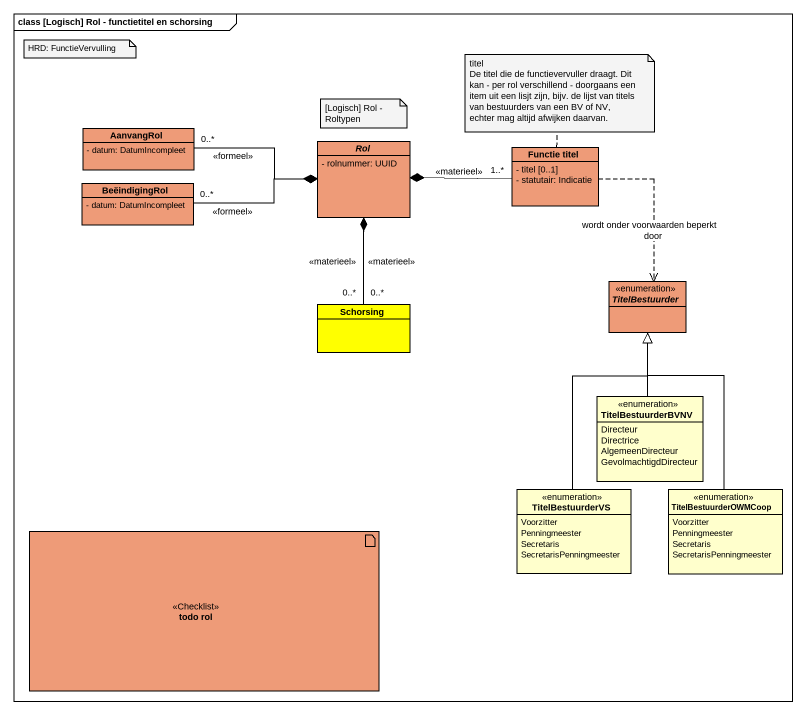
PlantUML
@startuml
mainframe class [Logisch] Rol - functietitel en schorsing
allowmixing
hide circle
hide empty members
skinparam classAttributeIconSize 0
class AanvangRol #EE9B78 {
  - datum: DatumIncompleet
}
abstract class Rol #EE9B78 {
  - rolnummer: UUID
}
class "Functie titel" as Functie_titel #EE9B78 {
  - titel [0..1]
  - statutair: Indicatie
}
class BeëindigingRol #EE9B78 {
  - datum: DatumIncompleet
}
enum TitelBestuurder #EE9B78
class Schorsing #FFFF00
enum TitelBestuurderBVNV {
  Directeur
  Directrice
  AlgemeenDirecteur
  GevolmachtigdDirecteur
}
enum TitelBestuurderVS {
  Voorzitter
  Penningmeester
  Secretaris
  SecretarisPenningmeester
}
enum TitelBestuurderOWMCoop {
  Voorzitter
  Penningmeester
  Secretaris
  SecretarisPenningmeester
}
artifact "todo rol" as todo_rol <<Checklist>> #EE9B78
AanvangRol "0..*" -right-* Rol : <<formeel>>
Functie_titel "1..*" -left-* Rol : <<materieel>>
Functie_titel ..> TitelBestuurder : wordt onder voorwaarden beperkt door
BeëindigingRol "0..*" -right-* Rol : <<formeel>>
Schorsing "0..*" -up-* Rol : <<materieel>>
Schorsing "0..*" -up-* Rol : <<materieel>>
TitelBestuurderBVNV -up-|> TitelBestuurder
TitelBestuurderVS -up-|> TitelBestuurder
TitelBestuurderOWMCoop -up-|> TitelBestuurder
note as N1
  HRD: FunctieVervulling
end note
note top of Functie_titel
  titel
  De titel die de functievervuller draagt. Dit kan - per rol verschillend - doorgaans een item uit een lisjt zijn, bijv. de lijst van titels van bestuurders van een BV of NV, echter mag altijd afwijken daarvan.
end note
note as N3
  [Logisch] Rol - Roltypen
end note
@enduml
